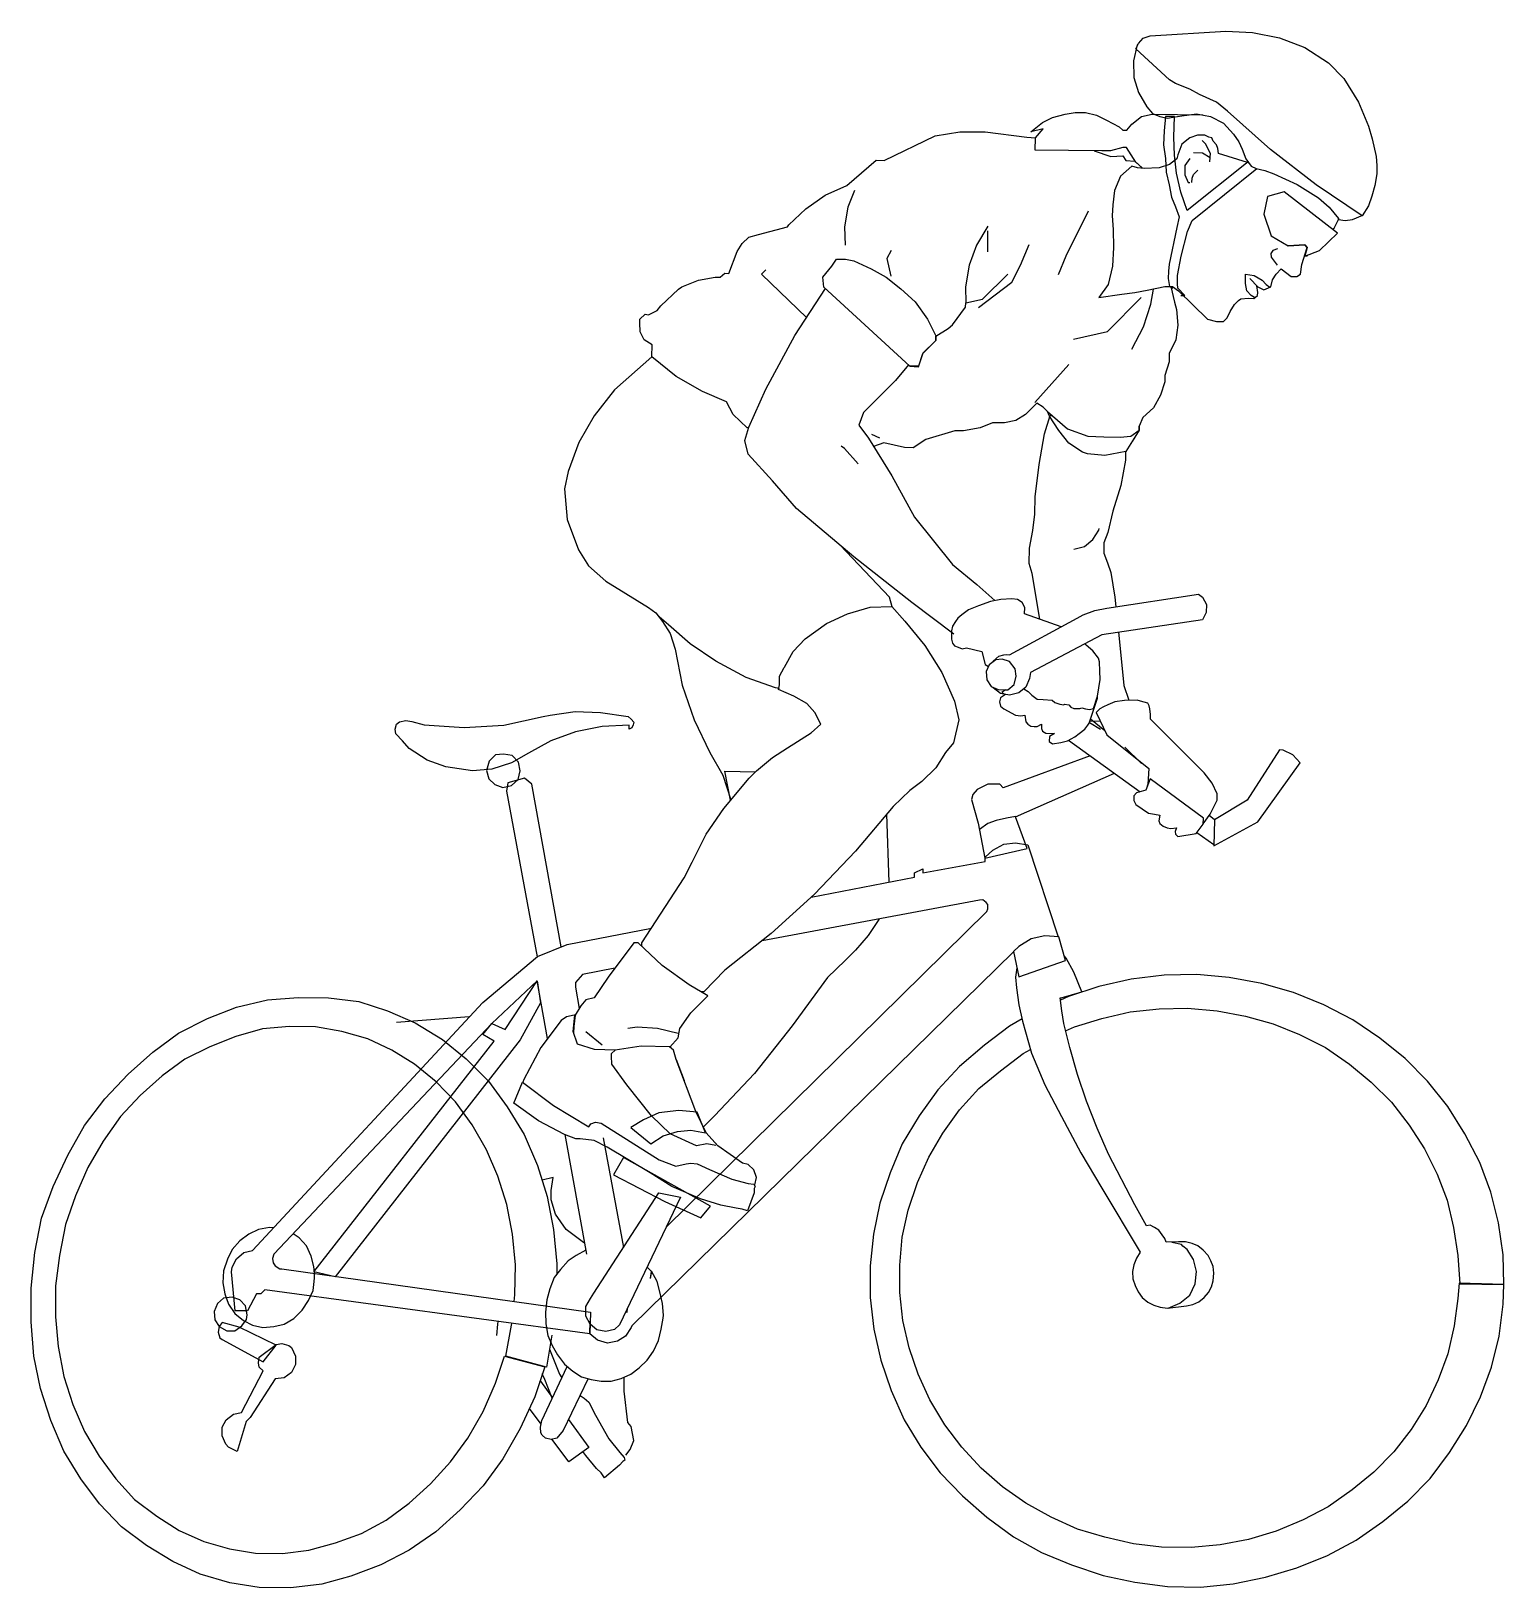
# Model space of a CAD drawing. Extents: x 710412 to 712151, y 1987 to 3826.
import ezdxf

# ---------------------------------------------------------------- set-up
doc = ezdxf.new("R2010")
doc.units = 0
doc.header["$MEASUREMENT"] = 0
doc.layers.get('0').update_dxf_attribs({"linetype": 'CONTINUOUS'})

msp = doc.modelspace()

# ---------------------------------------------------------------- linework, layer by layer
for points in [[(711763.7, 3764.4), (711756.6, 3768.5), (711716.7, 3805.3), (711719.8, 3811.7), (711725.4, 3817.8), (711733.8, 3820.6), (711823, 3826.2), (711854.7, 3824.4), (711886.5, 3818.3), (711916.5, 3806.8), (711944.2, 3788.8), (711962.3, 3770.2), (711979.6, 3742.3), (711991.5, 3713.8), (711995.8, 3699.1), (712000.4, 3678), (712001.2, 3667.5), (712001.2, 3657.6), (711998.9, 3643.9), (711995.6, 3631.2), (711991.5, 3619.7), (711984.1, 3608.1), (711929.7, 3644.7), (711875.8, 3686.3), (711825, 3731.8), (711811.8, 3742.3), (711792, 3751.2), (711780.5, 3757.8), (711763.7, 3764.4), (711763.7, 3764.4)], [(711719, 3810.1), (711718.2, 3810.1), (711713.9, 3791.1), (711714.4, 3771.5), (711719.8, 3753.7), (711729.7, 3736.7), (711736.3, 3728.8), (711744.9, 3725.5), (711754.3, 3723.2), (711760.7, 3724.5), (711771.1, 3726.3), (711788.4, 3728.5), (711804.9, 3725.5), (711820.2, 3717.4), (711831.9, 3704.6), (711838.2, 3695.5), (711842.3, 3686.9), (711846.6, 3675.2), (711853, 3666.8), (711858.8, 3664), (711869, 3661.7), (711879.7, 3657.6), (711907.4, 3644.9), (711932.3, 3629.2), (711945, 3618.2), (711955.9, 3605), (711955.9, 3603.5), (711964, 3602.5), (711972.7, 3603.5), (711984.9, 3608.8), (711984.7, 3609)], [(711724.7, 3664.1), (711716.7, 3671.4), (711705.8, 3688.6), (711701.5, 3688.6), (711686.7, 3684.6), (711676.6, 3684.6), (711598, 3685.6), (711598.3, 3700.3), (711607.4, 3710.7), (711592.7, 3707.2), (711606.4, 3718.1), (711618.1, 3724), (711625.7, 3726.3), (711633.1, 3728), (711645, 3730.1), (711657.2, 3730.1), (711670.2, 3727), (711682.2, 3720.9), (711697.2, 3713), (711701.5, 3709), (711706, 3709), (711711.9, 3716.1), (711723.3, 3725.2), (711736, 3728), (711795.9, 3727.2)], [(711849.2, 3671.7), (711777.5, 3614.4), (711773.7, 3624.6), (711769.8, 3636), (711764.8, 3658.4), (711762.5, 3679.5), (711761.7, 3700.8), (711762.2, 3725.5), (711751.8, 3725.5), (711750, 3708.2), (711749.5, 3691.9), (711751.8, 3675.9), (711752.6, 3659.7), (711755.9, 3644.7), (711758.9, 3629.9), (711763.7, 3618.7), (711767.8, 3607), (711765.3, 3594.1), (711755.9, 3550.9), (711755.1, 3542.7), (711754.9, 3533.8), (711756.4, 3524.4), (711759.9, 3522.6), (711759.9, 3522.6)], [(711259.5, 3357.4), (711257.7, 3357.7), (711241.1, 3373.2), (711233.3, 3388.4), (711205, 3400.6), (711174, 3418.4), (711145.1, 3441.3), (711145.6, 3455.8), (711135.9, 3461.4), (711131.1, 3470.8), (711130.8, 3481.7), (711130.8, 3486), (711137.2, 3491.9), (711141, 3491.1), (711151.2, 3496), (711155.7, 3501.6), (711176.6, 3521.4), (711180.6, 3524.2), (711200, 3531.8), (711220, 3535.6), (711225.6, 3535.6), (711231.2, 3540.4), (711236.1, 3539.9), (711246, 3565.9), (711246, 3565.9), (711251.6, 3575.5), (711259.7, 3582.6), (711271.1, 3585.9), (711305.2, 3594.8), (711307, 3597.4), (711326.8, 3616.4), (711349.7, 3632.5), (711375.3, 3643.9), (711409.9, 3673.9), (711419.6, 3673.4), (711479.8, 3702.6), (711508.8, 3707.4), (711538.8, 3707.2), (711587.8, 3700.8), (711598.3, 3700.1)], [(711850.4, 3670.1), (711848.6, 3670.8), (711814.3, 3681.5), (711813.6, 3687.4), (711812, 3691.9), (711808.2, 3696.3), (711806.5, 3700.1), (711803.1, 3700.8), (711798.3, 3703.4), (711789.4, 3703.4), (711780.3, 3700.1), (711771.1, 3692.7), (711766.5, 3680.2), (711765.3, 3675.2), (711756.6, 3668.6), (711744.2, 3664.5), (711726.6, 3664), (711718.5, 3664.5), (711711.9, 3666.8), (711698.7, 3654.8), (711691.6, 3638.1), (711689.5, 3621), (711688.8, 3608.1), (711689.8, 3592), (711690.5, 3570.4), (711689, 3548.6), (711683.9, 3527), (711673, 3511.7), (711700.2, 3515.3), (711715.7, 3517.3), (711730.2, 3520.1), (711730.2, 3520.1)], [(711804.7, 3682), (711799.3, 3692.7), (711795, 3696.8)], [(711804.7, 3682), (711799.3, 3692.7), (711795, 3696.8)], [(711667.4, 3684.7), (711687, 3678), (711701.5, 3678.7), (711705, 3673.4), (711715.7, 3672.4), (711724.7, 3664.1)], [(711804.7, 3676.4), (711795.5, 3682), (711784.8, 3682.5)], [(711804.7, 3676.4), (711795.5, 3682), (711784.8, 3682.5)], [(711804.7, 3682), (711803.9, 3671.6)], [(711804.7, 3682), (711803.9, 3671.6)], [(711769.8, 3513.8), (711774.7, 3513.8), (711766.5, 3522.4), (711765.8, 3527.7), (711765.8, 3528), (711765.8, 3537.4), (711770.4, 3560.3), (711777.7, 3589.5), (711783.1, 3602.5), (711859.7, 3663.8)], [(711780.5, 3675.9), (711774.7, 3667.5), (711774.7, 3656.4), (711778.7, 3647.2), (711780.3, 3647.2)], [(711780.5, 3675.9), (711774.7, 3667.5), (711774.7, 3656.4), (711778.7, 3647.2), (711780.3, 3647.2)], [(711782.8, 3647.2), (711783.1, 3652.5), (711784.8, 3656.9), (711789.9, 3661.9)], [(711782.8, 3647.2), (711783.1, 3652.5), (711784.8, 3656.9), (711789.9, 3661.9)], [(711384.5, 3638.1), (711376.4, 3618.2), (711372.8, 3594.8), (711373.6, 3573.2)], [(711384.5, 3638.1), (711376.4, 3618.2), (711372.8, 3594.8), (711373.6, 3573.2)], [(711891.9, 3636.3), (711872.3, 3630.9), (711867.7, 3609.8), (711876.6, 3584.4), (711896.7, 3572.7), (711916.5, 3573.7), (711919.1, 3570.7), (711916.5, 3560.3), (711933.5, 3567.1), (711954.9, 3587.7), (711891.9, 3636.3), (711891.9, 3636.3)], [(711660.3, 3613.4), (711633.9, 3560.3), (711625, 3538.4)], [(711660.3, 3613.4), (711633.9, 3560.3), (711625, 3538.4)], [(711949.1, 3592.2), (711951.1, 3593.6), (711955.9, 3603.5), (711955.9, 3605)], [(711541.8, 3595.6), (711528.4, 3573.2), (711520, 3549.6), (711515.7, 3524.2), (711515.9, 3505.4)], [(711541.8, 3595.6), (711528.4, 3573.2), (711520, 3549.6), (711515.7, 3524.2), (711515.9, 3505.4)], [(711541.8, 3565.6), (711541.8, 3590.3)], [(711541.8, 3565.6), (711541.8, 3590.3)], [(711530.7, 3499.8), (711570.3, 3529.8), (711580.5, 3549.6), (711590.6, 3574)], [(711530.7, 3499.8), (711570.3, 3529.8), (711580.5, 3549.6), (711590.6, 3574)], [(711730.2, 3520.1), (711750.8, 3524.4), (711759.9, 3524.4), (711767.1, 3519.3), (711801.4, 3486), (711811.8, 3483), (711820.2, 3483), (711824.5, 3487.6), (711828.3, 3494.9), (711833.4, 3503.3), (711838, 3507.9), (711840.8, 3509.9), (711849.9, 3510.7), (711856, 3510.4), (711860.3, 3513.8), (711860.8, 3517.6), (711859.6, 3525.2), (711860.8, 3524.2), (711867.7, 3520.4), (711876.1, 3524.2), (711878.1, 3532.3), (711882.5, 3538.9), (711888.3, 3545.3), (711900, 3536.4), (711906.9, 3536.4), (711911.2, 3538.9), (711912.7, 3550.4), (711919.1, 3570.7)], [(711884, 3569.2), (711878.4, 3567.1), (711876.1, 3563.3), (711876.6, 3559.3), (711878.9, 3556.2), (711883.7, 3549.6)], [(711916.5, 3560.3), (711919.1, 3570.7), (711916.5, 3573.7), (711896.7, 3572.7)], [(711348.4, 3523.7), (711347.1, 3535.6), (711357.6, 3548.6), (711363.1, 3556.7), (711373.8, 3556.7), (711383.7, 3554.9), (711404.3, 3545.5), (711421.9, 3535.6), (711439.1, 3521.6), (711456.2, 3506.6), (711470.7, 3486), (711480.6, 3466.2), (711480.6, 3460.6), (711465.1, 3445.9), (711460.2, 3430.4), (711449.8, 3430.6), (711348.4, 3523.7), (711348.4, 3523.7)], [(711427.7, 3567.1), (711422.6, 3557.5), (711427.2, 3536.6)], [(711427.7, 3567.1), (711422.6, 3557.5), (711427.2, 3536.6)], [(711919.4, 3561.4), (711919.1, 3560.3), (711916.5, 3560.3), (711916.5, 3560.3)], [(711328.1, 3487.6), (711274.7, 3539.2), (711279.8, 3544.3)], [(711449.8, 3430.4), (711460.2, 3429.6), (711465.1, 3445.4), (711480.6, 3460.6), (711480.6, 3466), (711495.1, 3474.9), (711500.2, 3479.4), (711515.7, 3500), (711515.9, 3505.4), (711535.5, 3509.7), (711565.5, 3539.2)], [(711449.8, 3430.4), (711460.2, 3429.6), (711465.1, 3445.4), (711480.6, 3460.6), (711480.6, 3466), (711495.1, 3474.9), (711500.2, 3479.4), (711515.7, 3500), (711515.9, 3505.4), (711535.5, 3509.7), (711565.5, 3539.2)], [(711856.8, 3511.5), (711853, 3513.8), (711847.9, 3519.3), (711846.1, 3528.2), (711846.1, 3539.2), (711856.3, 3537.4), (711865.9, 3531.8), (711870.8, 3526.7), (711875.1, 3523.7)], [(711856.8, 3511.5), (711853, 3513.8), (711847.9, 3519.3), (711846.1, 3528.2), (711846.1, 3539.2), (711856.3, 3537.4), (711865.9, 3531.8), (711870.8, 3526.7), (711875.1, 3523.7)], [(711860.8, 3524.2), (711851.2, 3534.1)], [(711501.9, 3113.7), (711452.1, 3151.3), (711383.7, 3205.2), (711316.1, 3262.4), (711287.7, 3294.9), (711258.9, 3326.4), (711255.1, 3342.7), (711259.7, 3358.2), (711279.8, 3403.2), (711314.1, 3466.7), (711350, 3522.2)], [(711711.9, 3450.5), (711725.6, 3476.9), (711734.5, 3503.8), (711737.6, 3521.4)], [(711757.9, 3524.4), (711762.2, 3505.9), (711764.8, 3497.2), (711766.5, 3478.7), (711764, 3461.4), (711755.9, 3445.4), (711755.9, 3435.7), (711751, 3419.4), (711750.8, 3412.1), (711746, 3396.3), (711737.6, 3381.1), (711724.9, 3369.9), (711720.5, 3359.7), (711720.5, 3354.9), (711712.4, 3341.4), (711712.4, 3341.4)], [(711643, 3462.4), (711683.4, 3471.3), (711723.1, 3511.5)], [(711643, 3462.4), (711683.4, 3471.3), (711723.1, 3511.5)], [(711145.1, 3441.3), (711100.8, 3402.4), (711076.9, 3371.9), (711058.9, 3340.1), (711046.2, 3305.8), (711042.1, 3285.7), (711045.2, 3249.1), (711058.4, 3213.3), (711070.3, 3194.7), (711090.9, 3176.4), (711114.5, 3161.7), (711141.2, 3145.4), (711149.6, 3139.1), (711157.8, 3128.7), (711166.7, 3114.7), (711172.5, 3096.1), (711180.9, 3053.7), (711195.1, 3012.7), (711213.4, 2973.9), (711228.9, 2947.4), (711238.3, 2918)], [(711448.3, 3432.1), (711432.8, 3413.6), (711395.2, 3375.5), (711389.6, 3360.7), (711400.8, 3345.2), (711428.5, 3300.7), (711455.4, 3252.2), (711500.2, 3196.3), (711529.1, 3172.6), (711550.1, 3153.5)], [(711597.5, 3387.4), (711637.7, 3432.2)], [(711597.5, 3387.4), (711637.7, 3432.2)], [(711607.2, 3381.8), (711599.8, 3386.9), (711586.3, 3373.2), (711574.9, 3366.3), (711561.4, 3363.3), (711547.4, 3363.3), (711532.9, 3357.7), (711513.1, 3353.9), (711502.9, 3354.1), (711468.6, 3343.7), (711453.6, 3334), (711443.5, 3334.3), (711419.1, 3339.9), (711406.7, 3335.7)], [(711603.2, 3131.4), (711594.2, 3185.6), (711590.6, 3197.3), (711591.2, 3215.6), (711595, 3236.2), (711597.5, 3255.5), (711598, 3276.1), (711602.6, 3314.2), (711608.9, 3350.3), (711615.6, 3372.2), (711617.8, 3372.1)], [(711612.3, 3377), (711607.2, 3381.8), (711607.2, 3381.8)], [(711720.8, 3359.7), (711720.8, 3354.9), (711705, 3329.7), (711680.1, 3324.9), (711659.5, 3326.7), (711653.7, 3329), (711637.7, 3339.6), (711625.7, 3354.4), (711614.8, 3371.4), (711612.3, 3377), (711635.9, 3356.4), (711660, 3347.8), (711678.8, 3346.8), (711698.2, 3346.5), (711710.9, 3347.8), (711720.5, 3354.9), (711720.8, 3359.7), (711720.8, 3359.7)], [(711414.5, 3345.2), (711404.8, 3349.8)], [(711414.5, 3345.2), (711404.8, 3349.8)], [(711388.6, 3315.2), (711372.8, 3333.3), (711368.8, 3336.1)], [(711704.6, 3329.6), (711704.5, 3319.3), (711698.9, 3289.3), (711689.5, 3259.1), (711683.7, 3233.9), (711678.8, 3221.9), (711678.8, 3209.5), (711683.4, 3198.1), (711687, 3186.6), (711691.8, 3157.6), (711693, 3146.3)], [(711643.5, 3214.3), (711656.2, 3217.4), (711666.1, 3225.8), (711673, 3236.7), (711673.5, 3238.7)], [(711643.5, 3214.3), (711656.2, 3217.4), (711666.1, 3225.8), (711673, 3236.7), (711673.5, 3238.7)], [(711429, 3146.1), (711425.9, 3157.4), (711367.5, 3219.1)], [(711133.3, 2744.9), (711133.4, 2749.4), (711183.2, 2825.9), (711192.8, 2844.7), (711209.4, 2877.8), (711230, 2908), (711259.9, 2943.9), (711268.6, 2952.3), (711287.7, 2968), (711305.4, 2979.7), (711333.4, 2997.2), (711344.6, 3007.4), (711337.7, 3021.4), (711328.3, 3032.1), (711312.6, 3040.5), (711294.8, 3048.6), (711296, 3053.9), (711296, 3064.3), (711301.4, 3074.3), (711301.9, 3075), (711312.1, 3093.3), (711326.3, 3108.3), (711351.2, 3126.4), (711376.1, 3137.8), (711402.8, 3145.9), (711428.5, 3146.7), (711444, 3129.2), (711467.6, 3100.4), (711487.4, 3068.7), (711502.7, 3034.9), (711507.5, 3012.7), (711501.2, 2985.5), (711492, 2974.1), (711480.6, 2956.1), (711463.8, 2939.8), (711449.8, 2929.1), (711430, 2910.3), (711385.5, 2857.7), (711337, 2806.6), (711285.9, 2760.1), (711231.2, 2716.9), (711206.3, 2691.5), (711203, 2691.5)], [(711628.4, 3122.4), (711585.1, 3137.8), (711585.8, 3145.4), (711582.5, 3151.3), (711576.9, 3154.8), (711570.1, 3155.6), (711557.3, 3154.8), (711545.1, 3152.6), (711530.7, 3147.2), (711519, 3142.4), (711511.1, 3136.5), (711506.3, 3132.7), (711503.7, 3128.7), (711500.2, 3123.3), (711498.9, 3117.7), (711498.9, 3111.4), (711498.9, 3108.1), (711500.2, 3103.2), (711502.7, 3100.2), (711506.8, 3098.4), (711511.6, 3096.6), (711516.9, 3097.6), (711535, 3093.3), (711538.8, 3078.1), (711542.6, 3075.7)], [(711548.4, 3082.1), (711554.8, 3088), (711560.9, 3089.3), (711564.5, 3089.8), (711567.5, 3089.3), (711647.3, 3132.7), (711654.7, 3136.5), (711668.2, 3141.9), (711682.4, 3144.7), (711790.9, 3161.2), (711795.5, 3157.4), (711800.1, 3149), (711799.8, 3139.3), (711795.5, 3130.9), (711676.6, 3113.2), (711592.4, 3068.7), (711591.2, 3061.6), (711586.8, 3051.4), (711578.4, 3044.5), (711567.5, 3041.7), (711556.8, 3043.8), (711548.4, 3050.6), (711548.4, 3050.9)], [(711295.8, 3049.6), (711291.2, 3050.4), (711256.4, 3062.6), (711220.8, 3082.1), (711190.3, 3102.5), (711164.9, 3124.8), (711153.7, 3134.5)], [(711295.8, 3049.6), (711291.2, 3050.4), (711256.4, 3062.6), (711220.8, 3082.1), (711190.3, 3102.5), (711164.9, 3124.8), (711153.7, 3134.5)], [(711696.3, 3116.1), (711696.6, 3112.6), (711702.5, 3053.4), (711708.5, 3035.7)], [(711589.4, 3046.3), (711593.7, 3041.7), (711600.1, 3037.1), (711607.4, 3036.6), (711617.8, 3035.9), (711621.1, 3033.3), (711627, 3031), (711631.6, 3030.3), (711632.6, 3031), (711637.7, 3030.3), (711640, 3027.5), (711643.3, 3026.2), (711650.6, 3026.2), (711652.9, 3026.7), (711657.2, 3025.7), (711662.1, 3024.9), (711666.6, 3026), (711671.5, 3040.5), (711674.5, 3060.5), (711674.3, 3070.2), (711673.8, 3081.1), (711672.5, 3085.7), (711666.1, 3094.1), (711658, 3101), (711656.3, 3102.5)], [(711565.7, 3048.1), (711573.1, 3054.4), (711575.4, 3064.3), (711574.1, 3073), (711567.5, 3081.4), (711558.9, 3084.4), (711551.2, 3083.4), (711543.6, 3077.8), (711539.8, 3069.9), (711540.6, 3060), (711545.9, 3051.9), (711554, 3048.6), (711560.7, 3048.1), (711565.7, 3048.1), (711565.7, 3048.1)], [(711548.4, 3081.4), (711548.4, 3082.1), (711548.4, 3082.1)], [(711562.7, 3042.6), (711556.8, 3038.7), (711555.6, 3033.8), (711556.8, 3028.8), (711560.7, 3025.5), (711574.4, 3018.1), (711580.7, 3017.3), (711585.8, 3018.1), (711586.8, 3010.2), (711589.1, 3007.4), (711592.7, 3005.1), (711596.7, 3004.6), (711600.1, 3004.9), (711605.1, 3007.4), (711605.1, 3002.3), (711606.4, 2999.3), (711610.5, 2997), (711620.6, 2996.7), (711614.8, 2992.9), (711614.5, 2987.1), (711618.1, 2984.5), (711628, 2985.8), (711635.9, 2987.8), (711644.5, 2992.4), (711649.9, 2996.7), (711656.5, 3001.8), (711660, 3006.4), (711661.6, 3008.9), (711671.5, 3038.4), (711671.5, 3040.5)], [(711562.6, 3048.1), (711558.6, 3045), (711562.3, 3042.4)], [(711584.4, 3049.4), (711589.4, 3046.3), (711589.4, 3046.3)], [(711796.3, 2889.7), (711804.7, 2901.4), (711812.6, 2917.9), (711812.6, 2925.1), (711807, 2938), (711797.6, 2950.2), (711734, 3013.5), (711734, 3018.8), (711733.2, 3025.5), (711732.5, 3029.3), (711730.7, 3032.3), (711722.3, 3034.9), (711718.2, 3035.9), (711703.3, 3035.6), (711691.8, 3033.8), (711683.7, 3030.3), (711678.6, 3028), (711674.3, 3025.7), (711670, 3021.4), (711682.4, 2995), (711732, 2955), (711731, 2936.7), (711731, 2936.7)], [(711118.1, 3006.4), (711086.3, 3004.6), (711054.8, 2998.5), (711025.6, 2987.8), (710999.4, 2973.1), (710979.3, 2961.7), (710956.2, 2954.5), (710933.3, 2952.5), (710909.7, 2955.8), (710901.8, 2957.1), (710879.7, 2965), (710858.6, 2978.9), (710850.4, 2987.8), (710842.8, 2996), (710841.8, 3001.8), (710843.6, 3007.4), (710846.9, 3010.2), (710854.5, 3012), (710861.6, 3010.7), (710876.1, 3006.6), (710923.4, 3003.6), (710970.2, 3006.4), (711016.9, 3016.6), (711025.1, 3018.1), (711054.6, 3022.7), (711084.6, 3021.4), (711117.1, 3016.6), (711120.6, 3013.5), (711123.7, 3010), (711122.9, 3006.6), (711121.4, 3003.1), (711118.1, 3001.6), (711118.1, 3006.4), (711118.1, 3006.4)], [(711662.1, 3009.4), (711675, 3001.8)], [(711662.1, 3009.4), (711675, 3001.8)], [(711674.8, 3011), (711662.2, 3010.7)], [(711680.2, 2999.6), (711663.1, 3013.5)], [(711637.2, 2988.5), (711721.9, 2927.7)], [(711723.8, 2961.6), (711723.3, 2960.9), (711703.8, 2980.5), (711703.8, 2980.5)], [(710989.5, 2952.3), (710987.5, 2962.7), (710980.1, 2970.6), (710969.7, 2972.3), (710960.5, 2971.3), (710952.9, 2963.9), (710949.8, 2953), (710952.4, 2942.8), (710959.5, 2936.2), (710969.2, 2932.7), (710979.3, 2935), (710987.2, 2942.1), (710989.5, 2952.3), (710989.5, 2952.3)], [(711662.7, 2970.2), (711559.9, 2932.2), (711556.1, 2936.5), (711550.2, 2936.5), (711542.1, 2936.5), (711529.4, 2930.4), (711524, 2924.5), (711522.8, 2918.4), (711530.4, 2890.5), (711538.5, 2849.3), (711538.5, 2849.3)], [(711808.7, 2864), (711860.8, 2892.3), (711910.7, 2961.9), (711902, 2971.3), (711890.6, 2976.7), (711886.5, 2977.2), (711848.1, 2917.9), (711809.5, 2894.5), (711808.7, 2864), (711808.7, 2864)], [(711037.8, 2744.4), (711003.2, 2936.7), (710994.8, 2943.9), (710975, 2938.3), (710975, 2938.3)], [(711238, 2917.6), (711231.2, 2952), (711267.5, 2951.2)], [(711538.5, 2849.3), (711588.4, 2860.7), (711574.4, 2897.9), (711691.5, 2949.5)], [(711787.9, 2878.3), (711796.3, 2889.5), (711796.5, 2896.6), (711733.8, 2943.1), (711728.7, 2929.4), (711717.5, 2926.6), (711714.4, 2922.8), (711714.4, 2917.4), (711716.7, 2912.6), (711731.5, 2902.4), (711738.8, 2901.2), (711744.9, 2900.1), (711743.7, 2893.5), (711745.2, 2890.2), (711748.8, 2886.9), (711753.8, 2884.9), (711758.2, 2884.4), (711764.8, 2884.9), (711763, 2880.8), (711763.7, 2877.8), (711766.5, 2874.7), (711787.9, 2878.3), (711787.9, 2878.3)], [(710975, 2938.3), (710973.5, 2928.4), (711009.8, 2732.9)], [(711731, 2936.7), (711729.1, 2930.5)], [(711422.2, 2901.1), (711425, 2821.1)], [(711574.6, 2898.4), (711564, 2896.6), (711551.8, 2893.8), (711541.8, 2890.2), (711532.2, 2883.1)], [(711574.6, 2898.4), (711564, 2896.6), (711551.8, 2893.8), (711541.8, 2890.2), (711532.2, 2883.1)], [(711809.5, 2894.5), (711803.3, 2899.6)], [(711788.9, 2879.6), (711808.7, 2865.3)], [(711333.3, 2803.3), (711455.2, 2826.9), (711455.2, 2831.8), (711465.1, 2836.6), (711465.1, 2831.8), (711538.8, 2845.2), (711538.8, 2850.3), (711547.7, 2858.7), (711560.7, 2865.8), (711574.6, 2867.4), (711589.1, 2865.1), (711625.1, 2756.3)], [(711162.1, 2413.4), (711540.6, 2786.3), (711542.1, 2789.3), (711541.8, 2794.7), (711539.8, 2796.9), (711536.2, 2800), (711531.9, 2799.7), (711275.3, 2751.7)], [(711413.5, 2777.6), (711412.2, 2775.8), (711400.5, 2757.8), (711385.5, 2740.5), (711373.6, 2728.3), (711352.7, 2708.2), (711310.8, 2651.3), (711266.3, 2594.9), (711219, 2545), (711205.8, 2531.7)], [(711022, 2636.1), (711009.6, 2704.4), (710956.2, 2654.1), (710698.7, 2381.6), (710696.9, 2376.5), (710697.7, 2371.4), (710700.2, 2367.6), (710705.8, 2364.3), (710708.1, 2364.3), (711072.6, 2313), (711071.8, 2287.3), (710687.8, 2339.4), (710683.2, 2334.6), (710678.1, 2334.6), (710667.7, 2314.5), (710652.9, 2314.7), (710648.6, 2360.8), (710649.4, 2366.1), (710654.7, 2376), (710663.1, 2383.6), (710673.5, 2385.7), (710945.5, 2678.7), (711010.1, 2733.1), (711045.2, 2747.4), (711144.6, 2766.7)], [(711124, 2749.2), (711093.5, 2708.7), (711076.9, 2684.1), (711067, 2682), (711061.2, 2674.7), (711054.6, 2664), (711052.8, 2650.3), (711052.6, 2642.9)], [(711166.4, 2626.2), (711176.3, 2637.1), (711178.1, 2648), (711191.3, 2666.5), (711211.1, 2686.6), (711189, 2699.8), (711157.3, 2722.5), (711128.8, 2749.2), (711124, 2749.2), (711124, 2749.2)], [(711633.6, 2728.3), (711625.7, 2756.3), (711609.2, 2757.5), (711592.9, 2754), (711578.7, 2744.8), (711572.1, 2739), (711578.4, 2709), (711633.6, 2728.3), (711633.6, 2728.3)], [(711572.1, 2738.7), (711572.1, 2738.7), (711121.4, 2297), (711120.6, 2294.9), (711113.8, 2284.5), (711104.6, 2278.6), (711092.7, 2276.4), (711081, 2279.9), (711071.8, 2287.3), (711072.3, 2302.5)], [(711721.8, 2383.9), (711717.5, 2376.8), (711714.4, 2369.1), (711712.7, 2361), (711713.2, 2352.4), (711716, 2344.5), (711719.3, 2336.9), (711724.1, 2330.2), (711731, 2324.7), (711737.8, 2321.4), (711745.4, 2318.8), (711754.3, 2317.8), (711776.7, 2320.3), (711784.1, 2321.9), (711791.2, 2325.4), (711797.3, 2330.2), (711802.4, 2336.1), (711806.2, 2343), (711808.2, 2350.1), (711808.7, 2359.2), (711808, 2366.9), (711805.4, 2373.5), (711802.1, 2380.1), (711796.3, 2386.4), (711789.9, 2391.5), (711783.1, 2394.3), (711775.2, 2396.1), (711767.3, 2396.1), (711752.6, 2395.6), (711751, 2400.2), (711747.7, 2404.2), (711743.7, 2409.8), (711738.8, 2413.1), (711733.8, 2415.7), (711729.4, 2414.9), (711715.7, 2439.6), (711684.4, 2499.5), (711671, 2530.3), (711658.5, 2562.1), (711647.8, 2593.8), (711638.7, 2625.6), (711631.6, 2654.1), (711629.5, 2668.8), (711627.2, 2684.1), (711628.5, 2684.3), (711652.9, 2691.5), (711643.3, 2714.6), (711634.4, 2731.1), (711632.1, 2733.8)], [(710956.2, 2654.1), (710971.9, 2646.7), (711009.6, 2704.4), (711013.6, 2678.5), (710989.7, 2634.5), (710770.9, 2354.9), (710746, 2360.5), (710959, 2633.2), (710945.5, 2641.1), (710956.2, 2654.1), (710956.2, 2654.1)], [(711101.3, 2719.2), (711063.2, 2712), (711054.8, 2702.6), (711054.8, 2696.8), (711059.4, 2671.8)], [(711576.2, 2719.6), (711574.6, 2708.7), (711575.9, 2696.3), (711578.4, 2675.9), (711583, 2656.6), (711593.4, 2619), (711609.2, 2581.6), (711629, 2544.3), (711651.9, 2501.3), (711676.6, 2459.6), (711721.8, 2383.9), (711721.8, 2383.9)], [(711633.8, 2645.2), (711644.3, 2650), (711676.6, 2659.9), (711710.1, 2667.8), (711744.2, 2671.4), (711777.7, 2672.1), (711812.6, 2669.1), (711846.1, 2662.7), (711878.9, 2653.6), (711910.2, 2641.1), (711940.7, 2625.6), (711969.1, 2605.8), (711994.8, 2584.7), (712018.7, 2561.1), (712039.5, 2533.9), (712057.6, 2505.9), (712072.6, 2475.9), (712084.3, 2445.1), (712091.9, 2413.1), (712097.2, 2380.1), (712099.5, 2346.5), (712151.4, 2345.5), (712150.6, 2380.6), (712145, 2418.5), (712135.9, 2454.8), (712122.9, 2489.9), (712105.1, 2523.7), (712085.3, 2556), (712061.1, 2585.7), (712034.7, 2612.7), (712005, 2636.5), (711972.9, 2658.2), (711938.9, 2675.9), (711902.8, 2690.7), (711865.4, 2701.4), (711827, 2708.5), (711788.7, 2712), (711750, 2711), (711711.1, 2706.4), (711673, 2697.8), (711637.2, 2685.9), (711627.6, 2681.7)], [(711018.5, 2248.4), (711006.8, 2212.8), (710989.5, 2175.4), (710969.2, 2139.6), (710946, 2107.8), (710918.8, 2079.4), (710890.1, 2053.4), (710858.3, 2031.8), (710825, 2014.5), (710789.7, 2001.1), (710755.4, 1991.7), (710718.5, 1987.3), (710681.4, 1987.6), (710646.8, 1993.2), (710611.8, 2003.6), (710579.2, 2018.4), (710548.2, 2037.2), (710518.7, 2059.5), (710492.8, 2086.7), (710470.7, 2116.2), (710450.4, 2148.8), (710435.1, 2185.1), (710423.2, 2222.7), (710415.3, 2261.1), (710412, 2301.5), (710412, 2341.4), (710416.3, 2383.4), (710424.4, 2424), (710437.9, 2461.4), (710455.2, 2498.5), (710475, 2533.6), (710499.2, 2564.9), (710526.4, 2594.1), (710555.6, 2620), (710586.1, 2642.6), (710620.2, 2659.7), (710654.5, 2673.2), (710691.1, 2681.8), (710727.2, 2684.6), (710763, 2684.3), (710799.1, 2679.8), (710832.9, 2668.8), (710865.7, 2654.8), (710897.7, 2635), (710925.9, 2612.4), (710952.1, 2585.7), (710974.2, 2555.7), (710994.1, 2522.9), (711010.1, 2486.3), (711021.3, 2449.7), (711028.9, 2410.6), (711033, 2369.9), (711032.9, 2357.8)], [(710982.5, 2325.7), (710983.4, 2333.6), (710983.9, 2369.1), (710980.6, 2405), (710973.7, 2440.1), (710963.1, 2473.6), (710949.8, 2504.9), (710932.8, 2534.4), (710913.2, 2561.6), (710890.4, 2585.2), (710864.9, 2605.8), (710838, 2622.3), (710809.5, 2635.8), (710779, 2644.7), (710748, 2650), (710717, 2650.3), (710685.2, 2647.5), (710653.7, 2638.6), (710623.2, 2626.6), (710593.5, 2611.9), (710566.8, 2592.3), (710540.8, 2568.9), (710517.7, 2544), (710496.9, 2515), (710478.8, 2484), (710464.3, 2450.5), (710452.6, 2416.7), (710445.5, 2379.8), (710440.9, 2344), (710440.9, 2307.4), (710443.7, 2272.5), (710450.4, 2237.2), (710461.3, 2203.9), (710475, 2172.1), (710492.5, 2142.9), (710511.9, 2116.2), (710534.2, 2091.8), (710560.4, 2072.2), (710586.9, 2055.2), (710615.8, 2042.3), (710646.1, 2033.6), (710677.1, 2028.3), (710708.9, 2028), (710740.1, 2031.8), (710771.4, 2040.5), (710802.2, 2051.7), (710831.4, 2067.2), (710858.3, 2087.5), (710883.7, 2110.4), (710907.4, 2136.3), (710927.7, 2164), (710946, 2195.8), (710960.5, 2229.3), (710970.9, 2261.1), (711018.5, 2248.4), (711018.5, 2248.4)], [(710843.6, 2655.6), (710929.2, 2662.2)], [(711266.6, 2463.4), (711268.6, 2472.1), (711265.5, 2481.2), (711258.9, 2487.3), (711252.3, 2488.9), (711223.1, 2509.5), (711209.1, 2524.7), (711196.9, 2550.1), (711174, 2611.6), (711170.5, 2622.3), (711165.9, 2626.6), (711132.6, 2627.1), (711101.8, 2622.6), (711077.2, 2623.3), (711057.4, 2629.4), (711052, 2644.7), (711054.3, 2664), (711053.3, 2664), (711044.4, 2661.7), (711038, 2657.6), (711014.1, 2625.6), (710993.8, 2588), (710992.6, 2584.6)], [(711176.3, 2642.1), (711151.9, 2648), (711127.8, 2649.5), (711116.8, 2648)], [(711176.3, 2642.1), (711151.9, 2648), (711127.8, 2649.5), (711116.8, 2648)], [(711582.3, 2659.5), (711567.5, 2651), (711537.8, 2628.4), (711508.5, 2603), (711482.9, 2575.8), (711461, 2544.8), (711440.9, 2512), (711426.4, 2477.7), (711414.5, 2441.6), (711406.9, 2405), (711402.8, 2367.9), (711402.8, 2330.2), (711407.4, 2292.9), (711415.5, 2256.3), (711427.7, 2220.4), (711443.2, 2185.9), (711462.8, 2153.6), (711485.7, 2123.3), (711511.8, 2095.9), (711540.6, 2071), (711572.3, 2047.8), (711605.4, 2029), (711640.7, 2014.5), (711678.1, 2001.8), (711715.7, 1994), (711754.3, 1989.1), (711793.2, 1988.1), (711831.6, 1992.2), (711869.7, 1999.8), (711906.9, 2011), (711943.2, 2025.5), (711976.8, 2043.8), (712008.5, 2065.6), (712037.8, 2089.8), (712064.2, 2116.7), (712087.3, 2147.2), (712107.4, 2179), (712123.9, 2213.1), (712136.9, 2248.1), (712145.8, 2284.8), (712150.6, 2322.4), (712151.4, 2345.5), (712098.5, 2347.3), (712098.5, 2347.3)], [(711086.3, 2628.4), (711067.3, 2644.2)], [(711086.3, 2628.4), (711067.3, 2644.2)], [(711220.8, 2510), (711210.1, 2511.7), (711197.9, 2509.5), (711166.9, 2523.7), (711144.8, 2545), (711115.6, 2581.6), (711097.8, 2605.8), (711097.3, 2615.2), (711097.3, 2618.5), (711101.8, 2622.6)], [(711220.8, 2510), (711210.1, 2511.7), (711197.9, 2509.5), (711166.9, 2523.7), (711144.8, 2545), (711115.6, 2581.6), (711097.8, 2605.8), (711097.3, 2615.2), (711097.3, 2618.5), (711101.8, 2622.6)], [(711174, 2611.6), (711183.4, 2586.7), (711183.4, 2586.7)], [(712098.5, 2347.3), (712097.2, 2329.2), (712092.7, 2296.7), (712085.3, 2263.9), (712073.9, 2233.1), (712059.6, 2202.6), (712042.1, 2174.4), (712021.5, 2148), (711997.9, 2124.1), (711972.2, 2103), (711944, 2082.9), (711914.2, 2067.9), (711882.5, 2054.5), (711849.9, 2044.3), (711816.4, 2038.2), (711782, 2034.9), (711747, 2035.4), (711713.9, 2039.5), (711680.1, 2047.1), (711647.8, 2056.7), (711616.6, 2071), (711586.8, 2087.5), (711559.4, 2106.8), (711534, 2128.7), (711511.1, 2153.6), (711491.3, 2180), (711473.5, 2209.5), (711459.5, 2239.8), (711449.1, 2270.8), (711441.7, 2303.3), (711437.9, 2336.1), (711437.9, 2368.6), (711440.9, 2401.4), (711448, 2433.5), (711459, 2466), (711472.4, 2496), (711488.7, 2524.5), (711508.5, 2551.9), (711531.4, 2577.1), (711556.8, 2598.2), (711583.8, 2618.5), (711592.2, 2623.4)], [(710992.5, 2584.7), (711028.9, 2557.2), (711070.8, 2532.1), (711073.1, 2535.4), (711078.7, 2537.4), (711085.3, 2536.1), (711153.9, 2492.9), (711173.3, 2485.6), (711185.7, 2488.1), (711191.3, 2488.9), (711198.7, 2488.1), (711213.2, 2481.7), (711239.6, 2470.1), (711258.9, 2465), (711265.5, 2464.2), (711267.3, 2461.4), (711265.8, 2459.1), (711265.8, 2453.8), (711258.2, 2432.7), (711251.6, 2434.5), (711244.7, 2435.7), (711226.6, 2439.3), (711202.5, 2446.9), (711168.7, 2461.4), (711143, 2477.7), (711092.4, 2507.9), (711076.9, 2515.6), (711060.4, 2517.6), (711055.3, 2517.6), (711042.1, 2522.9), (711011.1, 2538.9), (710981.9, 2559.8), (710992.5, 2584.7), (710992.5, 2584.7)], [(711183.4, 2586.7), (711183.3, 2586.7)], [(711144, 2511.7), (711158.3, 2521.4), (711175.3, 2526.5), (711191.3, 2527.8), (711208.6, 2524.7), (711198.7, 2549.4), (711177.1, 2551.4), (711153.2, 2548.3), (711135.1, 2540.2), (711120.1, 2531.3), (711144, 2511.7), (711144, 2511.7)], [(711068.2, 2381.7), (711042.6, 2522.7)], [(711087.7, 2518.8), (711111.6, 2389.3)], [(711111.5, 2495.5), (711099.8, 2475.1), (711160.3, 2443.6), (711202.8, 2424.3), (711214.4, 2438.3), (711111.5, 2495.5), (711111.5, 2495.5)], [(711065.9, 2394.4), (711064.2, 2395.3), (711043.9, 2410.8), (711031.2, 2428.9), (711026.1, 2445.7), (711026.1, 2456.6), (711028.4, 2472.1), (711015.4, 2469.1)], [(711179.1, 2449), (711106.7, 2298), (711100.8, 2292.4), (711090.9, 2290.1), (711080.2, 2292.1), (711072.1, 2299), (711067, 2308.4), (711067.3, 2319.6), (711072.6, 2329.2), (711076.6, 2335.4)], [(711076.6, 2335.4), (711153.4, 2453.8), (711179.1, 2449), (711179.1, 2449)], [(711266.3, 2463.1), (711266.6, 2463.4), (711266.6, 2463.4)], [(710698.5, 2412.5), (710693.6, 2413.1), (710680.6, 2410.8), (710669, 2405), (710658.5, 2397.1), (710649.4, 2387.2), (710643.8, 2375.7), (710639.2, 2361.8), (710638.2, 2347.8), (710640.7, 2334.6), (710645.1, 2322.4), (710652.7, 2311.4), (710662.6, 2303.1), (710673.5, 2297.5), (710685.7, 2294.7), (710698.7, 2295.9), (710710.9, 2299), (710722.1, 2305.6), (710732, 2315.3), (710739.4, 2326.7), (710745, 2338.4), (710745.2, 2338.4), (710745.2, 2338.4)], [(710745.2, 2338.4), (710746, 2345.5), (710746.7, 2353.1), (710746.7, 2359.5), (710746, 2366.9), (710742.9, 2379.3), (710737.1, 2391.3), (710728.4, 2400.7), (710721.3, 2405.5)], [(711754.9, 2317.8), (711768.8, 2323.6), (711780.3, 2333), (711786.6, 2346.3), (711788.4, 2361), (711784.8, 2375.2), (711777.2, 2387.2), (711772.4, 2391), (711770.6, 2393), (711759.4, 2395.3)], [(711067.3, 2386.5), (711067, 2386.4), (711055.8, 2380.1), (711046.2, 2373.5), (711037.3, 2363.5), (711029.9, 2353.9), (711024.6, 2340.7), (711021, 2327.5), (711019.5, 2313), (711020, 2299.2), (711022.3, 2285.5), (711027.4, 2273.8), (711033.7, 2262.6), (711041.9, 2251.5), (711051.8, 2243.3), (711061.9, 2236.7), (711073.6, 2233.4), (711085.1, 2231.4), (711097, 2231.4), (711109, 2234.7), (711120.1, 2239.8), (711130.1, 2247.4), (711139.7, 2256.3), (711147.1, 2267), (711152.9, 2279.7), (711156.2, 2292.9), (711158.3, 2305.8), (711158.8, 2309.4), (711157.8, 2323.1), (711154.7, 2336.9), (711151.2, 2349.1), (711144.8, 2361.5), (711143, 2352.9), (711143, 2352.9)], [(711143.1, 2353.4), (711143.3, 2353.1), (711144.8, 2361), (711139.5, 2366.3)], [(710667.2, 2309.7), (710665.1, 2320.3), (710658.5, 2327.5), (710649.4, 2330.8), (710639.2, 2329.5), (710632.1, 2323.1), (710628.3, 2313.7), (710629, 2303.8), (710634.1, 2295.9), (710643, 2291.1), (710652.7, 2291.1), (710660.8, 2296.7), (710666.4, 2304.3), (710667.2, 2309.7), (710667.2, 2309.7)], [(711116, 2317.5), (711115.6, 2312.5), (711115.6, 2312.5)], [(710637.4, 2300.8), (710634.1, 2295.9), (710632.9, 2289.3), (710634.9, 2282.7), (710637.4, 2280.7), (710686.2, 2254.5), (710701.5, 2274.1), (710657.8, 2295.4), (710637.4, 2300.8), (710637.4, 2300.8)], [(710962, 2285.5), (710963.3, 2299), (710963.7, 2302)], [(710962, 2285.5), (710963.3, 2299), (710963.7, 2302)], [(711027, 2286), (711020.5, 2248.1), (710972.5, 2261.1), (710979.3, 2297.5), (710979.6, 2299.8)], [(711115.6, 2312.5), (711114.1, 2313.4)], [(710716.5, 2273.8), (710719.3, 2271.3), (710724.4, 2261.1), (710724.4, 2251.2), (710719.5, 2241.8), (710710.9, 2235.4), (710700.2, 2234.2), (710670.5, 2188.4), (710665.9, 2183.8), (710655.2, 2148.5), (710645.1, 2153.6), (710642, 2156.9), (710637.4, 2166.8), (710637.4, 2177.2), (710642.3, 2185.9), (710650.9, 2192.5), (710660.6, 2194.3), (710686, 2243.8), (710681.4, 2248.1), (710680.4, 2253.2), (710681.2, 2259.8), (710701.5, 2274.8), (710708.1, 2275.9), (710716.5, 2273.8), (710716.5, 2273.8)], [(711024.2, 2269.4), (711036, 2239.8), (711038.6, 2235.3)], [(711069.8, 2234.5), (711040.3, 2173.2), (711033, 2164), (711026.3, 2162.5), (711019.5, 2164), (711015.4, 2167.8), (711013.9, 2170.6), (711013.6, 2177), (711015.2, 2185.1), (711045, 2248.9)], [(711012.6, 2230.4), (711013.6, 2231.4), (711027.7, 2212)], [(711027.5, 2211.4), (711018.5, 2233.4), (711015.7, 2240)], [(711114.5, 2143.9), (711119.4, 2150.8), (711123.7, 2161.5), (711120.6, 2178), (711116.8, 2182.8), (711112.3, 2219.7), (711112.5, 2236.3)], [(711060.3, 2214.7), (711065, 2211.5), (711070.6, 2206.7), (711078.7, 2191.2), (711094.2, 2163.5), (711107.2, 2147.2), (711112.5, 2141.4), (711113, 2138.1), (711110.7, 2136.6), (711106.9, 2132.2), (711089.1, 2117.2), (711085.1, 2123.3), (711079.7, 2128.4), (711067, 2143.7), (711063.7, 2148.4)], [(711014.3, 2180.6), (711000.5, 2199.3)], [(711046.6, 2186.2), (711070.6, 2153.3), (711070.6, 2153.3)], [(711070.6, 2153.3), (711046.9, 2136.3), (711027.5, 2162.7)]]:
    msp.add_lwpolyline(points)

doc.saveas('drawing.dxf')
